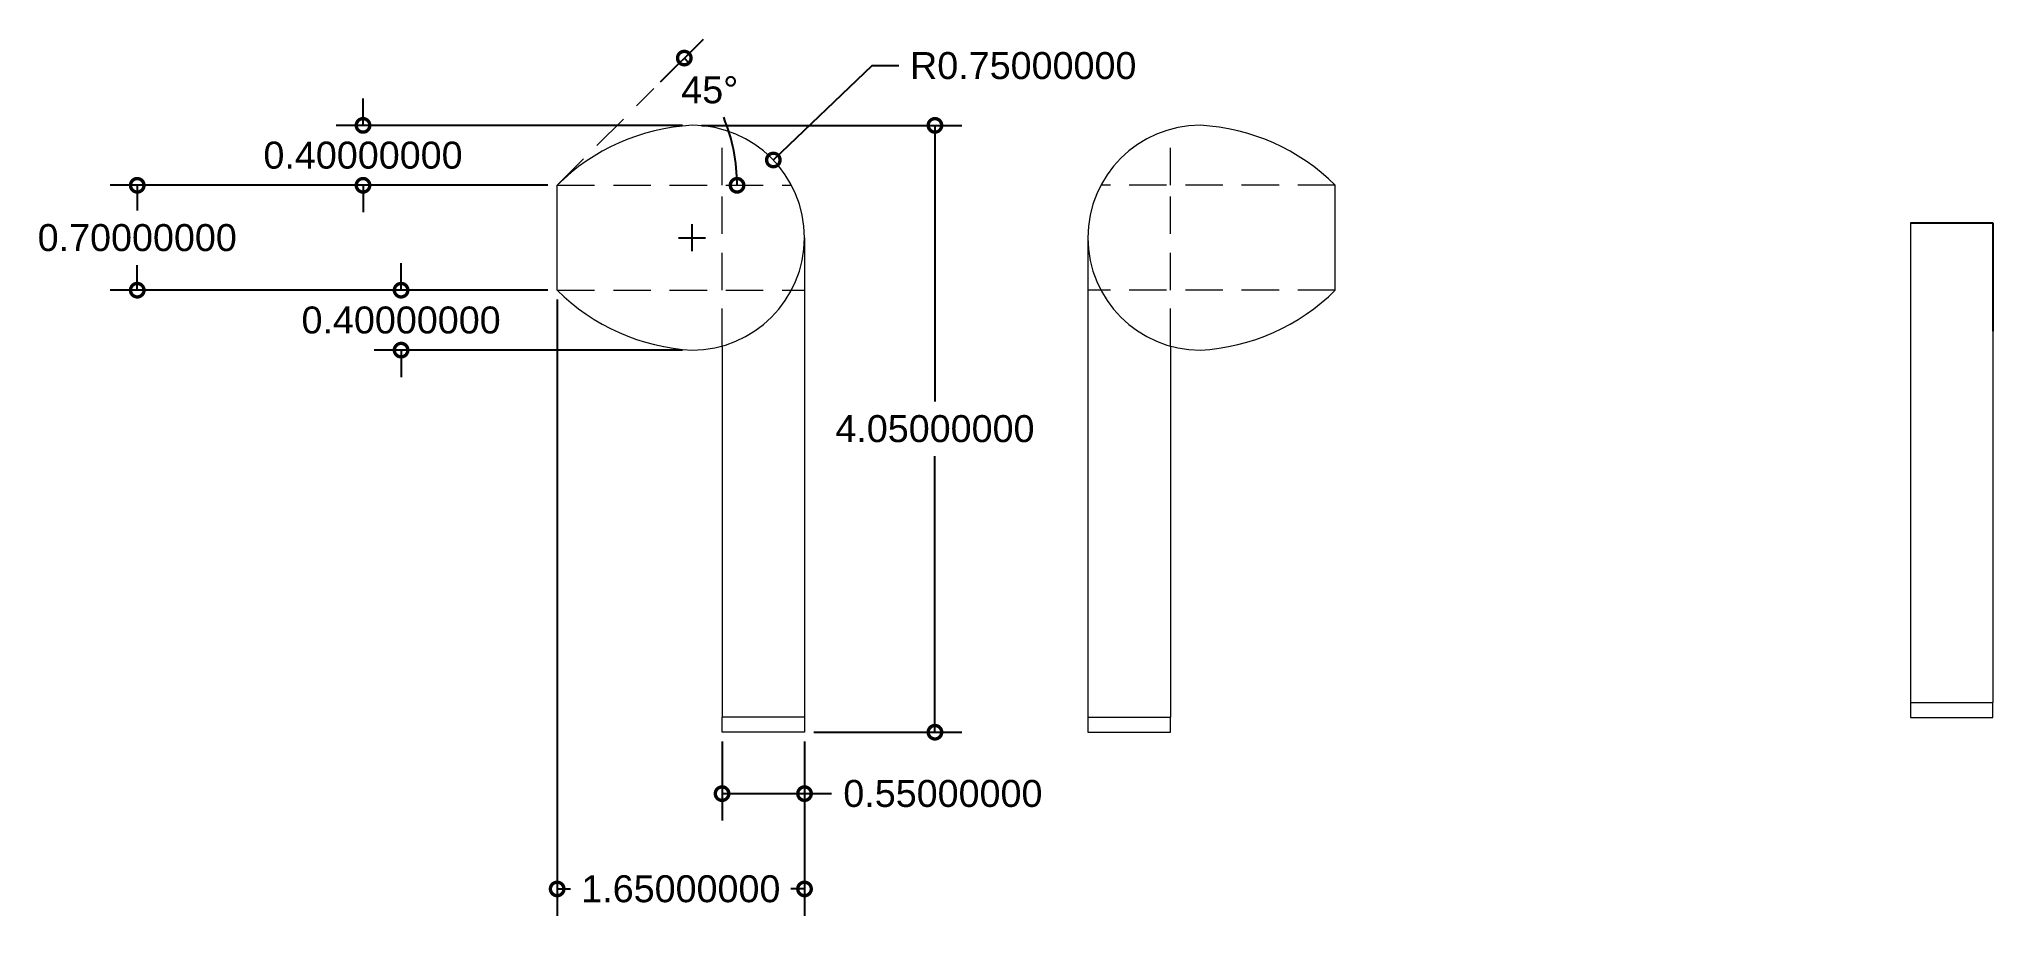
# Model space of a CAD drawing. Header units: centimetres. Extents: x 26.4 to 39.4, y 9.1 to 14.9.
import ezdxf

# ---------------------------------------------------------------- set-up
doc = ezdxf.new("R2010")
doc.units = ezdxf.units.CM
doc.header["$MEASUREMENT"] = 0
doc.linetypes.add('ACAD_ISO02W100', pattern=[15, 12, -3])
doc.linetypes.add('DASHED2', pattern=[0.375, 0.25, -0.125])
for name, color, linetype, lineweight in [('Layer1', 30, 'ACAD_ISO02W100', 18), ('Layer2', 7, 'Continuous', 15), ('Layer4', 253, 'DASHED2', 15)]:
    doc.layers.add(name, color=color, linetype=linetype, lineweight=lineweight)
doc.styles.get("Standard").update_dxf_attribs({"font": 'arial.ttf'})
doc.dimstyles.get("Standard").update_dxf_attribs({"dimtxt": 0.18, "dimasz": 0.18, "dimexe": 0.18, "dimexo": 0.0625, "dimgap": 0.09, "dimtad": 0, "dimtih": 1, "dimtoh": 1, "dimdec": 8, "dimzin": 0, "dimdsep": 46, "dimtxsty": 'Standard', "dimblk": 'DOTSMALL', "dimcen": 0.09, "dimadec": 0, "dimazin": 0, "dimtfac": 1, "dimtdec": 8, "dimtofl": 0, "dimtmove": 0, "dimatfit": 3, "dimfxl": 1, "dimtolj": 1, "dimtzin": 0, "dimarcsym": 0})

# ---------------------------------------------------------------- blocks, each defined once
blk = doc.blocks.new('_DotSmall')
at = {"color": 0, "linetype": 'ByBlock', "const_width": 0.5}
blk.add_lwpolyline([(-0.0625, 0, 1), (0.0625, 0, 1)], format="xyb", close=True, dxfattribs=at)
blk = doc.blocks.new('*D1')
at = {"layer": 'Defpoints', "color": 0, "transparency": 16777216}
for p in [(29.864, 13.936), (27.063, 13.236), (29.864, 13.236)]:
    blk.add_point(p, dxfattribs=at)
at = {"layer": 'Layer1', "color": 0, "lineweight": -2, "transparency": 16777216}
for p, q in [((29.801, 13.936), (26.883, 13.936)), ((27.063, 13.936), (27.063, 13.768)), ((27.063, 13.236), (27.063, 13.404)), ((29.801, 13.236), (26.883, 13.236))]:
    blk.add_line(p, q, dxfattribs=at)
at = {"layer": 'Layer1', "color": 0, "lineweight": -2, "transparency": 16777216, "xscale": 0.18, "yscale": 0.18, "zscale": 0.18}
for p, rotation in [((27.063, 13.936), 90), ((27.063, 13.236), 270)]:
    blk.add_blockref('_DotSmall', p, dxfattribs=dict(at, rotation=rotation))
at = {"layer": 'Layer1', "color": 0, "transparency": 16777216, "insert": (27.063, 13.586), "char_height": 0.18, "attachment_point": 5}
blk.add_mtext('\\A1;0.70000000', dxfattribs=at)
blk = doc.blocks.new('*D2')
at = {"layer": 'Defpoints', "color": 0, "transparency": 16777216}
for p in [(29.864, 13.236), (31.514, 10.286), (29.864, 9.24)]:
    blk.add_point(p, dxfattribs=at)
at = {"layer": 'Layer1', "color": 0, "lineweight": -2, "transparency": 16777216}
for p, q in [((29.864, 13.174), (29.864, 9.06)), ((31.514, 10.224), (31.514, 9.06)), ((29.864, 9.24), (29.954, 9.24)), ((31.514, 9.24), (31.423, 9.24))]:
    blk.add_line(p, q, dxfattribs=at)
at = {"layer": 'Layer1', "color": 0, "lineweight": -2, "transparency": 16777216, "xscale": 0.18, "yscale": 0.18, "zscale": 0.18, "rotation": 180}
blk.add_blockref('_DotSmall', (29.864, 9.24), dxfattribs=at)
at = {"layer": 'Layer1', "color": 0, "lineweight": -2, "transparency": 16777216, "xscale": 0.18, "yscale": 0.18, "zscale": 0.18}
blk.add_blockref('_DotSmall', (31.514, 9.24), dxfattribs=at)
at = {"layer": 'Layer1', "color": 0, "transparency": 16777216, "insert": (30.689, 9.24), "char_height": 0.18, "attachment_point": 5}
blk.add_mtext('\\A1;1.65000000', dxfattribs=at)
blk = doc.blocks.new('*D3')
at = {"layer": 'Defpoints', "color": 0, "transparency": 16777216}
for p in [(30.764, 14.336), (32.384, 14.336), (31.514, 10.286)]:
    blk.add_point(p, dxfattribs=at)
at = {"layer": 'Layer1', "color": 0, "lineweight": -2, "transparency": 16777216}
for p, q in [((30.826, 14.336), (32.564, 14.336)), ((32.384, 14.336), (32.384, 12.493)), ((32.384, 10.286), (32.384, 12.129)), ((31.576, 10.286), (32.564, 10.286))]:
    blk.add_line(p, q, dxfattribs=at)
at = {"layer": 'Layer1', "color": 0, "lineweight": -2, "transparency": 16777216, "xscale": 0.18, "yscale": 0.18, "zscale": 0.18}
for p, rotation in [((32.384, 14.336), 90), ((32.384, 10.286), 270)]:
    blk.add_blockref('_DotSmall', p, dxfattribs=dict(at, rotation=rotation))
at = {"layer": 'Layer1', "color": 0, "transparency": 16777216, "insert": (32.384, 12.311), "char_height": 0.18, "attachment_point": 5}
blk.add_mtext('\\A1;4.05000000', dxfattribs=at)
blk = doc.blocks.new('*D4')
at = {"layer": 'Defpoints', "color": 0, "transparency": 16777216}
for p in [(28.823, 13.236), (29.864, 13.236), (30.764, 12.836)]:
    blk.add_point(p, dxfattribs=at)
at = {"layer": 'Layer1', "color": 0, "lineweight": -2, "transparency": 16777216}
for p, q in [((28.823, 13.236), (28.823, 13.416)), ((29.801, 13.236), (28.643, 13.236)), ((30.701, 12.836), (28.643, 12.836)), ((28.823, 12.836), (28.823, 12.656))]:
    blk.add_line(p, q, dxfattribs=at)
at = {"layer": 'Layer1', "color": 0, "lineweight": -2, "transparency": 16777216, "xscale": 0.18, "yscale": 0.18, "zscale": 0.18}
for p, rotation in [((28.823, 13.236), 270), ((28.823, 12.836), 90)]:
    blk.add_blockref('_DotSmall', p, dxfattribs=dict(at, rotation=rotation))
at = {"layer": 'Layer1', "color": 0, "transparency": 16777216, "insert": (28.823, 13.036), "char_height": 0.18, "attachment_point": 5}
blk.add_mtext('\\A1;0.40000000', dxfattribs=at)
blk = doc.blocks.new('*D5')
at = {"layer": 'Defpoints', "color": 0, "transparency": 16777216}
for p in [(30.764, 14.336), (28.569, 13.936), (29.864, 13.936)]:
    blk.add_point(p, dxfattribs=at)
at = {"layer": 'Layer1', "color": 0, "lineweight": -2, "transparency": 16777216}
for p, q in [((28.569, 14.336), (28.569, 14.516)), ((30.701, 14.336), (28.389, 14.336)), ((29.801, 13.936), (28.389, 13.936)), ((28.569, 13.936), (28.569, 13.756))]:
    blk.add_line(p, q, dxfattribs=at)
at = {"layer": 'Layer1', "color": 0, "lineweight": -2, "transparency": 16777216, "xscale": 0.18, "yscale": 0.18, "zscale": 0.18}
for p, rotation in [((28.569, 14.336), 270), ((28.569, 13.936), 90)]:
    blk.add_blockref('_DotSmall', p, dxfattribs=dict(at, rotation=rotation))
at = {"layer": 'Layer1', "color": 0, "transparency": 16777216, "insert": (28.569, 14.136), "char_height": 0.18, "attachment_point": 5}
blk.add_mtext('\\A1;0.40000000', dxfattribs=at)
blk = doc.blocks.new('*D32')
at = {"layer": 'Defpoints', "color": 0, "transparency": 16777216}
for p in [(31.306, 14.105), (30.764, 13.586)]:
    blk.add_point(p, dxfattribs=at)
at = {"layer": 'Layer1', "color": 0, "lineweight": -2, "transparency": 16777216}
for p, q in [((31.964, 14.734), (31.306, 14.105)), ((32.144, 14.734), (31.964, 14.734)), ((30.674, 13.586), (30.854, 13.586)), ((30.764, 13.496), (30.764, 13.676))]:
    blk.add_line(p, q, dxfattribs=at)
at = {"layer": 'Layer1', "color": 0, "lineweight": -2, "transparency": 16777216, "xscale": 0.18, "yscale": 0.18, "zscale": 0.18, "rotation": 223.7163553014127}
blk.add_blockref('_DotSmall', (31.306, 14.105), dxfattribs=at)
at = {"layer": 'Layer1', "color": 0, "transparency": 16777216, "insert": (32.973, 14.734), "char_height": 0.18, "attachment_point": 5}
blk.add_mtext('\\A1;R0.75000000', dxfattribs=at)
blk = doc.blocks.new('*D43')
at = {"layer": 'Defpoints', "color": 0, "transparency": 16777216}
for p in [(30.964, 10.286), (31.514, 10.286), (31.514, 9.876)]:
    blk.add_point(p, dxfattribs=at)
at = {"layer": 'Layer1', "color": 0, "lineweight": -2, "transparency": 16777216}
for p, q in [((30.964, 10.224), (30.964, 9.696)), ((31.514, 10.224), (31.514, 9.696)), ((30.964, 9.876), (31.514, 9.876)), ((31.514, 9.876), (31.694, 9.876))]:
    blk.add_line(p, q, dxfattribs=at)
at = {"layer": 'Layer1', "color": 0, "lineweight": -2, "transparency": 16777216, "xscale": 0.18, "yscale": 0.18, "zscale": 0.18, "rotation": 180}
blk.add_blockref('_DotSmall', (30.964, 9.876), dxfattribs=at)
at = {"layer": 'Layer1', "color": 0, "lineweight": -2, "transparency": 16777216, "xscale": 0.18, "yscale": 0.18, "zscale": 0.18}
blk.add_blockref('_DotSmall', (31.514, 9.876), dxfattribs=at)
at = {"layer": 'Layer1', "color": 0, "transparency": 16777216, "insert": (32.437, 9.876), "char_height": 0.18, "attachment_point": 5}
blk.add_mtext('\\A1;0.55000000', dxfattribs=at)
blk = doc.blocks.new('*D44')
at = {"layer": 'Defpoints', "color": 0, "transparency": 16777216}
for p in [(30.509, 14.582), (31.023, 14.247), (29.864, 13.936), (29.864, 13.936), (31.427, 13.936)]:
    blk.add_point(p, dxfattribs=at)
at = {"layer": 'Layer1', "color": 0, "lineweight": -2, "transparency": 16777216}
blk.add_line((30.553, 14.626), (30.84, 14.912), dxfattribs=at)
for start, end in [(42.9124, 45), (0, 22.2295)]:
    blk.add_arc((29.864, 13.936), 1.2, start, end, dxfattribs=at)
at = {"layer": 'Layer1', "color": 0, "lineweight": -2, "transparency": 16777216, "xscale": 0.18, "yscale": 0.18, "zscale": 0.18}
for p, rotation in [((30.712, 14.785), 134.9999999999999), ((31.064, 13.936), 270.0000000000002)]:
    blk.add_blockref('_DotSmall', p, dxfattribs=dict(at, rotation=rotation))
at = {"layer": 'Layer1', "color": 0, "transparency": 16777216, "insert": (30.882, 14.572), "char_height": 0.18, "attachment_point": 5}
blk.add_mtext('\\A1;45°', dxfattribs=at)

msp = doc.modelspace()

# ---------------------------------------------------------------- linework, layer by layer
for p, q in [((38.89124072, 13.68496337), (39.44124072, 13.68496337)), ((39.44124072, 13.68496337), (39.44124072, 12.96212176))]:
    msp.add_line(p, q)
at = {"layer": 'Layer2'}
for p, q in [((29.86384816, 13.23626518), (29.86384816, 13.93626518)), ((35.0544359, 13.23626518), (35.0544359, 13.93626518)), ((38.89124072, 13.68496337), (38.89124072, 10.38496337)), ((31.51384816, 13.58626518), (31.51384816, 10.28626518)), ((33.4044359, 13.58626518), (33.4044359, 10.28626518)), ((39.44124072, 12.96212176), (39.44124072, 10.48496337)), ((30.96384816, 12.86342357), (30.96384816, 10.38626518)), ((33.9544359, 12.86342357), (33.9544359, 10.38626518)), ((38.89124072, 10.48496337), (39.44124072, 10.48496337)), ((39.44124072, 10.38496337), (39.44124072, 10.48496337)), ((31.51384816, 10.38626518), (30.96384816, 10.38626518)), ((30.96384816, 10.28626518), (30.96384816, 10.38626518)), ((33.4044359, 10.38626518), (33.9544359, 10.38626518)), ((33.9544359, 10.28626518), (33.9544359, 10.38626518)), ((38.89124072, 10.38496337), (39.44124072, 10.38496337)), ((31.51384816, 10.28626518), (30.96384816, 10.28626518)), ((33.4044359, 10.28626518), (33.9544359, 10.28626518))]:
    msp.add_line(p, q, dxfattribs=at)
for centre, radius, start, end in [((30.83767804, 12.95764796), 1.38059274, 93.065465362, 134.859512587), ((30.76384816, 13.58626518), 0.75, 270, 90), ((34.1544359, 13.58626518), 0.75, 90, 270), ((34.08060603, 12.95764796), 1.38059274, 45.140487413, 86.934534638), ((30.83767804, 14.21488241), 1.38059274, 225.140487413, 266.934534638), ((34.08060603, 14.21488241), 1.38059274, 273.065465362, 314.859512587)]:
    msp.add_arc(centre, radius, start, end, dxfattribs=at)
at = {"layer": 'Layer4'}
for p, q in [((29.86384816, 13.93626518), (30.50927981, 14.58169683)), ((30.96384816, 13.93626518), (30.96384816, 14.3091068)), ((33.9544359, 13.93626518), (33.9544359, 14.3091068)), ((29.86384816, 13.93626518), (31.42717312, 13.93626518)), ((30.96384816, 13.23626518), (30.96384816, 13.93626518)), ((35.0544359, 13.93626518), (33.49111094, 13.93626518)), ((33.9544359, 13.23626518), (33.9544359, 13.93626518)), ((29.86384816, 13.23626518), (31.51384816, 13.23626518)), ((30.96384816, 12.86342357), (30.96384816, 13.23626518)), ((35.0544359, 13.23626518), (33.4044359, 13.23626518)), ((33.9544359, 12.86342357), (33.9544359, 13.23626518))]:
    msp.add_line(p, q, dxfattribs=at)

# ---------------------------------------------------------------- dimensions: what is measured, and where the dimension line sits
at = {"layer": 'Layer1'}
dim = msp.add_angular_dim_2l(base=(31.02294176, 14.24684338), line1=((29.86384816, 13.93626518), (31.42717312, 13.93626518)), line2=((29.86384816, 13.93626518), (30.50927981, 14.58169683)), dimstyle='Standard', dxfattribs=at)
dim.commit()
dim.dimension.update_dxf_attribs({"geometry": '*D44', "text_midpoint": (30.88173138, 14.57177328), "dimtype": 162})
dim = msp.add_radius_dim(center=(30.76384816, 13.58626518), mpoint=(31.30592558, 14.10458175), dimstyle='Standard', dxfattribs=at)
dim.commit()
dim.dimension.update_dxf_attribs({"geometry": '*D32', "text_midpoint": (32.9731105, 14.73376906), "dimtype": 164})
for base, p1, p2, picture, middle in [((28.56870997, 13.93626518), (30.76384816, 14.33626518), (29.86384816, 13.93626518), '*D5', (28.56870997, 14.13626518)), ((32.38443446, 14.33626518), (31.51384816, 10.28626518), (30.76384816, 14.33626518), '*D3', (32.38443446, 12.31126518)), ((27.06250291, 13.23626518), (29.86384816, 13.93626518), (29.86384816, 13.23626518), '*D1', (27.06250291, 13.58626518)), ((28.82331371, 13.23626518), (30.76384816, 12.83626518), (29.86384816, 13.23626518), '*D4', (28.82331371, 13.03626518))]:
    dim = msp.add_linear_dim(base=base, p1=p1, p2=p2, angle=90, dimstyle='Standard', dxfattribs=at)
    dim.commit()
    dim.dimension.update_dxf_attribs({"geometry": picture, "text_midpoint": middle})
dim = msp.add_linear_dim(base=(29.86384816, 9.23979631), p1=(31.51384816, 10.28626518), p2=(29.86384816, 13.23626518), dimstyle='Standard', dxfattribs=at)
dim.commit()
dim.dimension.update_dxf_attribs({"geometry": '*D2', "text_midpoint": (30.68884816, 9.23979631), "dimtype": 160})
dim = msp.add_linear_dim(base=(31.51384816, 9.87620668), p1=(30.96384816, 10.28626518), p2=(31.51384816, 10.28626518), dimstyle='Standard', dxfattribs=at)
dim.commit()
dim.dimension.update_dxf_attribs({"geometry": '*D43', "text_midpoint": (32.43686999, 9.87620668)})

doc.saveas('drawing.dxf')
